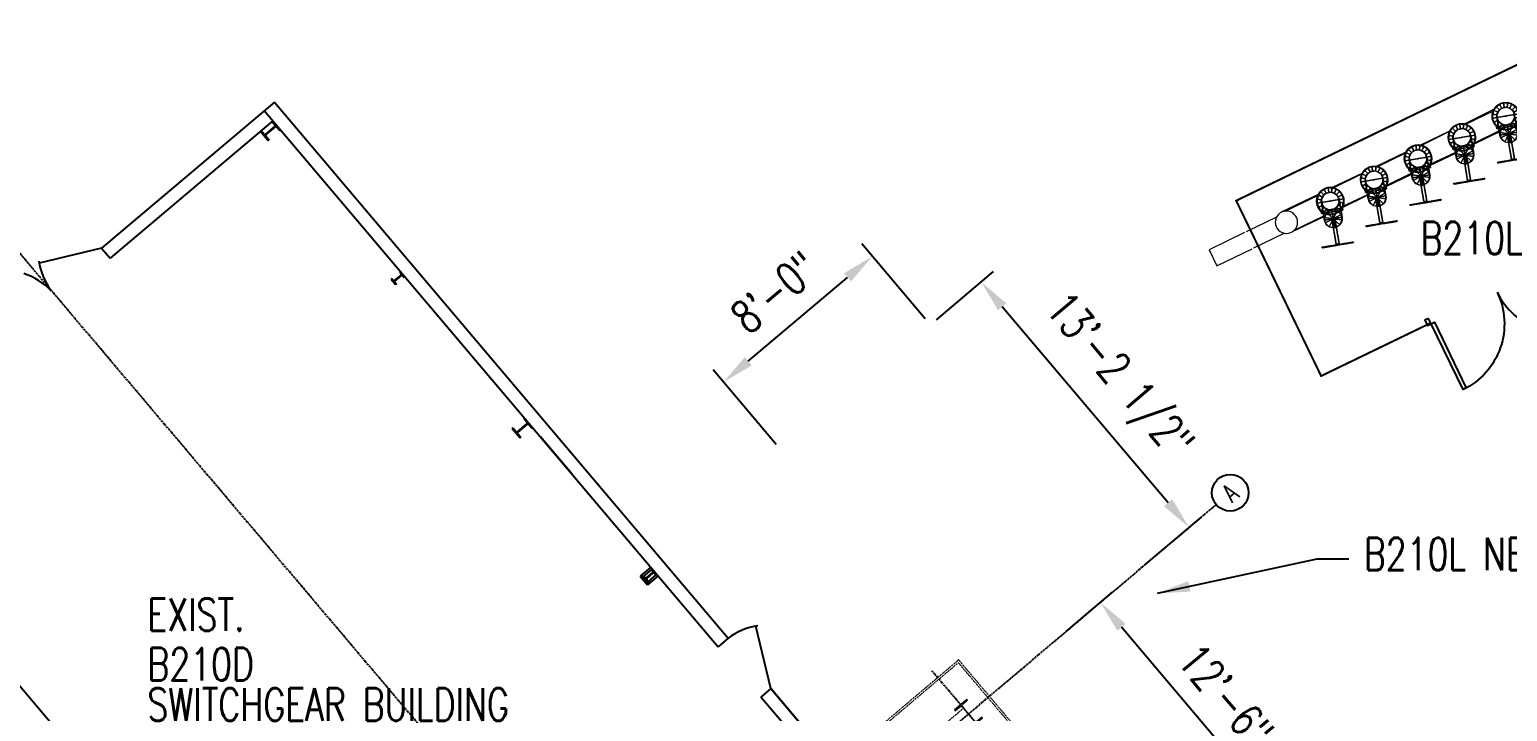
# Model space of a CAD drawing. Header units: inches. Extents: x -24529 to 23375, y -3182 to 1720.
# Drawn here: x -10253 to -9525, y 1383 to 1720 of the extents above; entities that cross this region are included whole.
import ezdxf
from ezdxf.enums import TextEntityAlignment as Align

# ---------------------------------------------------------------- set-up
doc = ezdxf.new("R2010")
doc.units = ezdxf.units.IN
doc.header["$LTSCALE"] = 0.375
doc.header["$MEASUREMENT"] = 0
doc.linetypes.add('XREF-GA CONVEYOR 4A$0$CENTER', pattern=[2, 1.25, -0.25, 0.25, -0.25])
doc.linetypes.add('XREF-GA CONVEYOR 4A$0$PHANTOM2', pattern=[1.25, 0.625, -0.125, 0.125, -0.125, 0.125, -0.125])
for name, color, linetype, lineweight in [('DIM', 5, 'Continuous', 15), ('XREF-GA CONVEYOR 4A$0$A-Door', 1, 'Continuous', 25), ('XREF-GA CONVEYOR 4A$0$AS_0', 7, 'Continuous', 13), ('XREF-GA CONVEYOR 4A$0$Mech_Existstl', 3, 'Continuous', 13), ('XREF-GA CONVEYOR 4A$0$Mech_Newbldg', 1, 'Continuous', 53), ('XREF-GA CONVEYOR 4A$0$STL-EXIST', 32, 'XREF-GA CONVEYOR 4A$0$PHANTOM2', 15), ('XREF-GA CONVEYOR 4A$0$WALL-EXIST', 5, 'XREF-GA CONVEYOR 4A$0$PHANTOM2', 0)]:
    doc.layers.add(name, color=color, linetype=linetype, lineweight=lineweight)
for name, color, linetype in [('XREF-GA CONVEYOR 4A$0$BLDG210D', 30, 'Continuous'), ('XREF-GA CONVEYOR 4A$0$CENTER', 3, 'XREF-GA CONVEYOR 4A$0$CENTER'), ('XREF-GA CONVEYOR 4A$0$TXT', 3, 'Continuous')]:
    doc.layers.add(name, color=color, linetype=linetype)
doc.styles.add('Romans Narrow', font='ROMANS.SHX', dxfattribs={"width": 0.8, "height": 12})
doc.styles.add('SIMPLEX', font='SIMPLEX.shx', dxfattribs={"width": 0.75})
doc.styles.add('XREF-GA CONVEYOR 4A$0$SIMPLEX', font='simplex.shx', dxfattribs={"width": 0.75})
doc.dimstyles.new('Linear Arch', dxfattribs={"dimscale": 0, "dimtxt": 12, "dimasz": 0.125, "dimexe": 0.0625, "dimexo": 0.03125, "dimgap": 0.0625, "dimtad": 1, "dimdec": 4, "dimzin": 7, "dimdsep": 46, "dimlunit": 4, "dimtxsty": 'Romans Narrow', "dimcen": 0, "dimclrd": 256, "dimclre": 256, "dimadec": 0, "dimazin": 0, "dimtfac": 1, "dimtdec": 4, "dimtmove": 0, "dimatfit": 3, "dimfxl": 0.03125, "dimfrac": 2, "dimtolj": 1, "dimtzin": 4, "dimlwd": -1, "dimlwe": -1, "dimarcsym": 0})

# ---------------------------------------------------------------- blocks, each defined once
blk = doc.blocks.new('*D23')
at = {"transparency": 16777216}
for p, q in [((-9742.62, 1422.93), (-9719.67, 1442.34)), ((-9639.23, 1334.87), (-9715.45, 1424.96)), ((-9657.86, 1298.15), (-9622.79, 1327.82))]:
    blk.add_line(p, q, dxfattribs=at)
for points in [[(-9713.41, 1426.68), (-9717.48, 1423.24), (-9725.78, 1437.17)], [(-9637.2, 1336.59), (-9641.27, 1333.15), (-9628.9, 1322.66)]]:
    blk.add_solid(points, dxfattribs=at)
at = {"layer": 'DEFPOINTS', "color": 0, "transparency": 16777216}
for p in [(-9725.78, 1437.17), (-9745.67, 1420.34), (-9660.92, 1295.57)]:
    blk.add_point(p, dxfattribs=at)
at = {"color": 0, "transparency": 16777216, "insert": (-9663.96, 1391.23), "char_height": 16, "attachment_point": 5, "rotation": 310.23144, "style": 'SIMPLEX'}
blk.add_mtext('\\A1;12\'-6"', dxfattribs=at)
blk = doc.blocks.new('XREF-GA CONVEYOR 4A$0$bal1')
blk.add_circle((0, 0), 0.188)
at = {"style": 'XREF-GA CONVEYOR 4A$0$SIMPLEX', "width": 0.75}
blk.add_attdef('ITEM', text='', height=0.188, dxfattribs=at).set_placement((0, 0), align=Align.MIDDLE)
blk = doc.blocks.new('XREF-GA CONVEYOR 4A$0$Pipe5813')
at = {"layer": 'XREF-GA CONVEYOR 4A$0$AS_0', "color": 7, "linetype": 'Continuous', "lineweight": 0}
blk.add_line((2183.11, -578.33, 18), (2183.11, -578.33, 29.13), dxfattribs=at)
at = {"layer": 'XREF-GA CONVEYOR 4A$0$AS_0', "color": 7, "linetype": 'Continuous'}
blk.add_line((2183.11, -578.33, 18), (2183.11, -578.33, 29.13), dxfattribs=at)
at = {"layer": 'XREF-GA CONVEYOR 4A$0$AS_0', "color": 7, "linetype": 'Continuous', "lineweight": 0}
blk.add_circle((2183.11, -578.33, 18), 4.41, dxfattribs=at)
blk = doc.blocks.new('XREF-GA CONVEYOR 4A$0$Fitting37_860')
at = {"color": 9, "linetype": 'Continuous', "lineweight": 0}
for p, q in [((-6.15, -0.4), (-5.35, 0.4)), ((-6.15, 0.4), (-5.35, -0.4))]:
    blk.add_line(p, q, dxfattribs=at)
at = {"color": 1, "linetype": 'Continuous', "lineweight": 0}
blk.add_circle((0, 0, 21.81), 8, dxfattribs=at)
at = {"color": 1, "linetype": 'Continuous', "lineweight": 0, "extrusion": (0, 0, -1)}
blk.add_circle((0, 0, -22.06), 7.75, dxfattribs=at)
at = {"color": 9, "linetype": 'Continuous', "lineweight": 0, "extrusion": (1, -6.12323e-17, 3.7494e-33)}
blk.add_circle((0, 0, -5.75), 6.75, dxfattribs=at)
at = {"color": 9, "linetype": 'Continuous', "lineweight": 0}
for centre, radius in [((0, 0), 0.4), ((0, 0, 13.23), 0.25)]:
    blk.add_circle(centre, radius, dxfattribs=at)
at = {"color": 9, "linetype": 'Continuous', "lineweight": 0, "extrusion": (-1, 0, 6.12323e-17)}
for centre, radius in [((0, 8.82, -1), 4.41), ((0, 0, -5.75), 6.75)]:
    blk.add_circle(centre, radius, dxfattribs=at)
at = {"color": 9, "linetype": 'Continuous', "lineweight": 0, "extrusion": (-1, 6.12323e-17, 0)}
blk.add_circle((0, 0, -4.62), 4.41, dxfattribs=at)
at = {"color": 1, "linetype": 'Continuous', "lineweight": 0}
for points in [[(-5.57, 5.39, 21.93), (-5.39, 5.57, 21.93), (5.57, -5.39, 21.93), (5.39, -5.57, 21.93)], [(-5.57, -5.39, 21.93), (5.39, 5.57, 21.93), (5.57, 5.39, 21.93), (-5.39, -5.57, 21.93)]]:
    blk.add_3dface(points, dxfattribs=at)
at = {"color": 9, "linetype": 'Continuous', "lineweight": 0}
for points in [[(-1.2, -5.29, 4.41), (-1.2, 5.29, 4.41), (1.2, 5.29, 4.41), (1.2, -5.29, 4.41)], [(-1.2, -5.29, 5.41), (-1.2, 5.29, 5.41), (1.2, 5.29, 5.41), (1.2, -5.29, 5.41)], [(-1.2, -5.29, 4.41), (-1.2, 5.29, 4.41), (-1.2, 5.29, 5.41), (-1.2, -5.29, 5.41)], [(-1.2, 5.29, 4.41), (1.2, 5.29, 4.41), (1.2, 5.29, 5.41), (-1.2, 5.29, 5.41)], [(-1, -4.41), (-1, 4.41), (-1, 4.41, 8.82), (-1, -4.41, 8.82)], [(-1, 4.41), (1, 4.41), (1, 4.41, 8.82), (-1, 4.41, 8.82)], [(-0.75, -0.75, 21.39), (-0.75, 0.75, 21.39), (0.75, 0.75, 21.39), (0.75, -0.75, 21.39)], [(0.75, 0.75, 8.82), (0.75, 0.75, 21.39), (-0.75, 0.75, 21.39), (-0.75, 0.75, 8.82)], [(1, 4.41), (1, -4.41), (1, -4.41, 8.82), (1, 4.41, 8.82)], [(1.2, 5.29, 4.41), (1.2, -5.29, 4.41), (1.2, -5.29, 5.41), (1.2, 5.29, 5.41)], [(-1.2, -5.29, 4.41), (-1.2, -5.29, 5.41), (1.2, -5.29, 5.41), (1.2, -5.29, 4.41)], [(-1, -4.41), (-1, -4.41, 8.82), (1, -4.41, 8.82), (1, -4.41)], [(-0.75, -0.75, 8.82), (-0.75, -0.75, 21.39), (0.75, -0.75, 21.39), (0.75, -0.75, 8.82)]]:
    blk.add_3dface(points, dxfattribs=at)
at = {"color": 1, "linetype": 'Continuous', "lineweight": 0}
mesh = blk.add_polymesh((2, 10), dxfattribs=dict(at, n_close=True))
for k, corner in enumerate([(7.75, 0, 22.06), (6.27, 4.56, 22.06), (2.39, 7.37, 22.06), (-2.39, 7.37, 22.06), (-6.27, 4.56, 22.06), (-7.75, 0, 22.06), (-6.27, -4.56, 22.06), (-2.39, -7.37, 22.06), (2.39, -7.37, 22.06), (6.27, -4.56, 22.06), (8, 0, 22.06), (6.47, 4.7, 22.06), (2.47, 7.61, 22.06), (-2.47, 7.61, 22.06), (-6.47, 4.7, 22.06), (-8, 0, 22.06), (-6.47, -4.7, 22.06), (-2.47, -7.61, 22.06), (2.47, -7.61, 22.06), (6.47, -4.7, 22.06)]):
    mesh.set_mesh_vertex(divmod(k, 10), corner)
mesh = blk.add_polymesh((2, 10), dxfattribs=dict(at, n_close=True))
for k, corner in enumerate([(8, 0, 21.81), (6.47, 4.7, 21.81), (2.47, 7.61, 21.81), (-2.47, 7.61, 21.81), (-6.47, 4.7, 21.81), (-8, 0, 21.81), (-6.47, -4.7, 21.81), (-2.47, -7.61, 21.81), (2.47, -7.61, 21.81), (6.47, -4.7, 21.81), (7.75, 0, 21.81), (6.27, 4.56, 21.81), (2.39, 7.37, 21.81), (-2.39, 7.37, 21.81), (-6.27, 4.56, 21.81), (-7.75, 0, 21.81), (-6.27, -4.56, 21.81), (-2.39, -7.37, 21.81), (2.39, -7.37, 21.81), (6.27, -4.56, 21.81)]):
    mesh.set_mesh_vertex(divmod(k, 10), corner)
at = {"color": 9, "linetype": 'Continuous', "lineweight": 0}
mesh = blk.add_polymesh((2, 10), dxfattribs=dict(at, n_close=True))
for k, corner in enumerate([(-5.75, -6.75), (-5.75, -5.46, 3.97), (-5.75, -2.09, 6.42), (-5.75, 2.09, 6.42), (-5.75, 5.46, 3.97), (-5.75, 6.75), (-5.75, 5.46, -3.97), (-5.75, 2.09, -6.42), (-5.75, -2.09, -6.42), (-5.75, -5.46, -3.97), (-5.75, -4.41), (-5.75, -3.57, 2.59), (-5.75, -1.36, 4.2), (-5.75, 1.36, 4.2), (-5.75, 3.57, 2.59), (-5.75, 4.41), (-5.75, 3.57, -2.59), (-5.75, 1.36, -4.2), (-5.75, -1.36, -4.2), (-5.75, -3.57, -2.59)]):
    mesh.set_mesh_vertex(divmod(k, 10), corner)
mesh = blk.add_polymesh((2, 10), dxfattribs=dict(at, n_close=True))
for k, corner in enumerate([(-4.62, 4.41), (-4.62, 3.57, 2.59), (-4.62, 1.36, 4.2), (-4.62, -1.36, 4.2), (-4.62, -3.57, 2.59), (-4.62, -4.41), (-4.62, -3.57, -2.59), (-4.62, -1.36, -4.2), (-4.62, 1.36, -4.2), (-4.62, 3.57, -2.59), (-4.62, 6.75), (-4.62, 5.46, 3.97), (-4.62, 2.09, 6.42), (-4.62, -2.09, 6.42), (-4.62, -5.46, 3.97), (-4.62, -6.75), (-4.62, -5.46, -3.97), (-4.62, -2.09, -6.42), (-4.62, 2.09, -6.42), (-4.62, 5.46, -3.97)]):
    mesh.set_mesh_vertex(divmod(k, 10), corner)
mesh = blk.add_polymesh((2, 10), dxfattribs=dict(at, n_close=True))
for k, corner in enumerate([(-1, 0, 13.23), (-1, 2.59, 12.39), (-1, 4.2, 10.19), (-1, 4.2, 7.46), (-1, 2.59, 5.25), (-1, 0, 4.41), (-1, -2.59, 5.25), (-1, -4.2, 7.46), (-1, -4.2, 10.19), (-1, -2.59, 12.39), (-1, 0, 8.82), (-1, 0, 8.82), (-1, 0, 8.82), (-1, 0, 8.82), (-1, 0, 8.82), (-1, 0, 8.82), (-1, 0, 8.82), (-1, 0, 8.82), (-1, 0, 8.82), (-1, 0, 8.82)]):
    mesh.set_mesh_vertex(divmod(k, 10), corner)
mesh = blk.add_polymesh((2, 10), dxfattribs=dict(at, n_close=True))
for k, corner in enumerate([(1, 0, 8.82), (1, 0, 8.82), (1, 0, 8.82), (1, 0, 8.82), (1, 0, 8.82), (1, 0, 8.82), (1, 0, 8.82), (1, 0, 8.82), (1, 0, 8.82), (1, 0, 8.82), (1, 0, 4.41), (1, 2.59, 5.25), (1, 4.2, 7.46), (1, 4.2, 10.19), (1, 2.59, 12.39), (1, 0, 13.23), (1, -2.59, 12.39), (1, -4.2, 10.19), (1, -4.2, 7.46), (1, -2.59, 5.25)]):
    mesh.set_mesh_vertex(divmod(k, 10), corner)
mesh = blk.add_polymesh((2, 10), dxfattribs=dict(at, n_close=True))
for k, corner in enumerate([(4.62, 0, 4.41), (4.62, 2.59, 3.57), (4.62, 4.2, 1.36), (4.62, 4.2, -1.36), (4.62, 2.59, -3.57), (4.62, 0, -4.41), (4.62, -2.59, -3.57), (4.62, -4.2, -1.36), (4.62, -4.2, 1.36), (4.62, -2.59, 3.57), (4.62, 0, 6.75), (4.62, 3.97, 5.46), (4.62, 6.42, 2.09), (4.62, 6.42, -2.09), (4.62, 3.97, -5.46), (4.62, 0, -6.75), (4.62, -3.97, -5.46), (4.62, -6.42, -2.09), (4.62, -6.42, 2.09), (4.62, -3.97, 5.46)]):
    mesh.set_mesh_vertex(divmod(k, 10), corner)
mesh = blk.add_polymesh((2, 10), dxfattribs=dict(at, n_close=True))
for k, corner in enumerate([(5.75, 0, -6.75), (5.75, 3.97, -5.46), (5.75, 6.42, -2.09), (5.75, 6.42, 2.09), (5.75, 3.97, 5.46), (5.75, 0, 6.75), (5.75, -3.97, 5.46), (5.75, -6.42, 2.09), (5.75, -6.42, -2.09), (5.75, -3.97, -5.46), (5.75, 0, -4.41), (5.75, 2.59, -3.57), (5.75, 4.2, -1.36), (5.75, 4.2, 1.36), (5.75, 2.59, 3.57), (5.75, 0, 4.41), (5.75, -2.59, 3.57), (5.75, -4.2, 1.36), (5.75, -4.2, -1.36), (5.75, -2.59, -3.57)]):
    mesh.set_mesh_vertex(divmod(k, 10), corner)
blk = doc.blocks.new('XREF-GA CONVEYOR 4A$0$Pipe5826')
at = {"layer": 'XREF-GA CONVEYOR 4A$0$AS_0', "color": 7, "linetype": 'Continuous', "lineweight": 0}
blk.add_line((2189.82, -601.37, 18), (2189.82, -601.37, 29.63), dxfattribs=at)
at = {"layer": 'XREF-GA CONVEYOR 4A$0$AS_0', "color": 7, "linetype": 'Continuous'}
blk.add_line((2189.82, -601.37, 18), (2189.82, -601.37, 29.63), dxfattribs=at)
at = {"layer": 'XREF-GA CONVEYOR 4A$0$AS_0', "color": 7, "linetype": 'Continuous', "lineweight": 0}
blk.add_circle((2189.82, -601.37, 18), 4.41, dxfattribs=at)
blk = doc.blocks.new('XREF-GA CONVEYOR 4A$0$Pipe5828')
at = {"layer": 'XREF-GA CONVEYOR 4A$0$AS_0', "color": 7, "linetype": 'Continuous', "lineweight": 0}
blk.add_line((2196.53, -624.41, 18), (2196.53, -624.41, 29.63), dxfattribs=at)
at = {"layer": 'XREF-GA CONVEYOR 4A$0$AS_0', "color": 7, "linetype": 'Continuous'}
blk.add_line((2196.53, -624.41, 18), (2196.53, -624.41, 29.63), dxfattribs=at)
at = {"layer": 'XREF-GA CONVEYOR 4A$0$AS_0', "color": 7, "linetype": 'Continuous', "lineweight": 0}
blk.add_circle((2196.53, -624.41, 18), 4.41, dxfattribs=at)
blk = doc.blocks.new('XREF-GA CONVEYOR 4A$0$Pipe5830')
at = {"layer": 'XREF-GA CONVEYOR 4A$0$AS_0', "color": 7, "linetype": 'Continuous', "lineweight": 0}
blk.add_line((2203.24, -647.46, 18), (2203.24, -647.46, 29.63), dxfattribs=at)
at = {"layer": 'XREF-GA CONVEYOR 4A$0$AS_0', "color": 7, "linetype": 'Continuous'}
blk.add_line((2203.24, -647.46, 18), (2203.24, -647.46, 29.63), dxfattribs=at)
at = {"layer": 'XREF-GA CONVEYOR 4A$0$AS_0', "color": 7, "linetype": 'Continuous', "lineweight": 0}
blk.add_circle((2203.24, -647.46, 18), 4.41, dxfattribs=at)
blk = doc.blocks.new('XREF-GA CONVEYOR 4A$0$Pipe5832')
at = {"layer": 'XREF-GA CONVEYOR 4A$0$AS_0', "color": 7, "linetype": 'Continuous', "lineweight": 0}
blk.add_line((2209.95, -670.5, 18), (2209.95, -670.5, 29.63), dxfattribs=at)
at = {"layer": 'XREF-GA CONVEYOR 4A$0$AS_0', "color": 7, "linetype": 'Continuous'}
blk.add_line((2209.95, -670.5, 18), (2209.95, -670.5, 29.63), dxfattribs=at)
at = {"layer": 'XREF-GA CONVEYOR 4A$0$AS_0', "color": 7, "linetype": 'Continuous', "lineweight": 0}
blk.add_circle((2209.95, -670.5, 18), 4.41, dxfattribs=at)
blk = doc.blocks.new('XREF-GA CONVEYOR 4A$0$Pipe5837')
at = {"layer": 'XREF-GA CONVEYOR 4A$0$AS_0', "color": 7, "linetype": 'Continuous', "lineweight": 0}
blk.add_line((2176.4, -555.28, 18), (2176.4, -555.28, -30), dxfattribs=at)
at = {"layer": 'XREF-GA CONVEYOR 4A$0$AS_0', "color": 7, "linetype": 'Continuous'}
blk.add_line((2176.4, -555.28, 18), (2176.4, -555.28, -30), dxfattribs=at)
at = {"layer": 'XREF-GA CONVEYOR 4A$0$AS_0', "color": 7, "linetype": 'Continuous', "lineweight": 0, "extrusion": (0, 0, -1)}
blk.add_circle((-2176.4, -555.28, -18), 5.51, dxfattribs=at)
blk = doc.blocks.new('XREF-GA CONVEYOR 4A', base_point=(3020.5, 1779.61))
at = {"layer": 'XREF-GA CONVEYOR 4A$0$A-Door', "linetype": 'Continuous', "lineweight": 25}
for points in [[(3310.48, 2224.71), (3308.68, 2223.84), (3309.99, 2221.14), (3311.79, 2222.01)], [(3311.79, 2222.01), (3313.36, 2222.78), (3329.05, 2190.37), (3327.48, 2189.61)]]:
    blk.add_lwpolyline(points, close=True, dxfattribs=at)
at = {"layer": 'XREF-GA CONVEYOR 4A$0$A-Door', "linetype": 'Continuous', "lineweight": 25, "extrusion": (0, 0, -1)}
blk.add_arc((-3311.79, 2222.01), 36, 154.16652, 244.16652, dxfattribs=at)
at = {"layer": 'XREF-GA CONVEYOR 4A$0$A-Door', "linetype": 'Continuous', "lineweight": 25}
blk.add_arc((3376.59, 2253.39), 36, 205.83348, 295.83348, dxfattribs=at)
at = {"layer": 'XREF-GA CONVEYOR 4A$0$AS_0', "color": 7, "linetype": 'Continuous', "flags": 128}
for points in [[(3342.74, 2327.75), (3328.06, 2320.4)], [(3342.54, 2326.97), (3328.58, 2320.27)], [(3321.11, 2317.19), (3306.49, 2310.09)], [(3320.71, 2316.73), (3307.01, 2309.95)], [(3332.76, 2310.57), (3345.48, 2316.76)], [(3345.29, 2317.09), (3332.9, 2311.09)], [(3299.55, 2306.87), (3284.61, 2299.58)], [(3299.09, 2306.15), (3285.39, 2299.37)], [(3311.14, 2300), (3323.86, 2306.19)], [(3323.66, 2306.51), (3311.34, 2300.78)], [(3277.91, 2296.29), (3263.04, 2289.27)], [(3277.52, 2295.84), (3263.82, 2289.07)], [(3289.57, 2289.69), (3301.96, 2295.68)], [(3302.09, 2296.2), (3289.7, 2290.21)], [(3256.36, 2285.97), (3237.95, 2277.09), (3237.99, 2277.01)], [(3239.81, 2277.56), (3255.9, 2285.26)], [(3267.69, 2279.18), (3280.4, 2285.37)], [(3280.47, 2285.63), (3268.15, 2279.89)], [(3243.47, 2267.45), (3258.77, 2274.8)], [(3244.59, 2268.42), (3258.9, 2275.32)]]:
    blk.add_lwpolyline(points, dxfattribs=at)
at = {"layer": 'XREF-GA CONVEYOR 4A$0$AS_0', "color": 3, "linetype": 'Continuous', "lineweight": 0, "flags": 128}
for points in [[(3235.6, 2274.62), (3220.66, 2267.41)], [(3219.77, 2266.98), (3202.42, 2258.56)], [(3224.5, 2259.43), (3239.42, 2266.7)], [(3202.42, 2258.56), (3206.24, 2250.63), (3223.61, 2259.01)]]:
    blk.add_lwpolyline(points, dxfattribs=at)
at = {"layer": 'XREF-GA CONVEYOR 4A$0$BLDG210D'}
for p, q in [((2742.12, 2331.28), (2657.02, 2259.29)), ((2742.12, 2331.28), (2965.6, 2067.12)), ((2741.35, 2322.12), (2661.22, 2254.32)), ((2737.16, 2327.08), (2960.64, 2062.92)), ((2740.97, 2321.8), (2741.35, 2322.12)), ((2740.97, 2321.8), (2742.55, 2319.93)), ((2735.25, 2316.95), (2735.63, 2317.28)), ((2735.25, 2316.95), (2739.12, 2312.37)), ((2735.63, 2317.28), (2737.21, 2315.41)), ((2737.77, 2315.36), (2742.5, 2319.37)), ((2737.93, 2314.56), (2739.5, 2312.7)), ((2737.97, 2315.13), (2742.71, 2319.13)), ((2743.27, 2319.08), (2744.85, 2317.22)), ((2744.85, 2317.22), (2745.23, 2317.54)), ((2739.12, 2312.37), (2739.5, 2312.7)), ((2657.02, 2259.29), (2626.33, 2251.99)), ((2657.02, 2259.29), (2661.22, 2254.32)), ((2799.97, 2244.32), (2799.59, 2244)), ((2799.59, 2244), (2801.85, 2241.33)), ((2799.97, 2244.32), (2800.74, 2243.41)), ((2801.3, 2243.37), (2804.51, 2246.08)), ((2801.46, 2242.56), (2802.23, 2241.65)), ((2801.5, 2243.13), (2804.71, 2245.84)), ((2802.23, 2241.65), (2801.85, 2241.33)), ((2804.17, 2247.88), (2803.78, 2247.55)), ((2803.78, 2247.55), (2804.56, 2246.64)), ((2805.27, 2245.79), (2806.04, 2244.88)), ((2806.43, 2245.2), (2806.04, 2244.88)), ((2632.29, 2238.37), (2632.22, 2238.31)), ((2859.26, 2170.37), (2859.64, 2170.7)), ((2859.26, 2170.37), (2863.13, 2165.79)), ((2859.64, 2170.7), (2861.22, 2168.83)), ((2861.78, 2168.78), (2866.51, 2172.79)), ((2861.98, 2168.55), (2866.71, 2172.55)), ((2864.98, 2175.22), (2865.36, 2175.54)), ((2864.98, 2175.22), (2866.56, 2173.35)), ((2867.28, 2172.5), (2868.86, 2170.64)), ((2868.86, 2170.64), (2869.24, 2170.96)), ((2861.93, 2167.98), (2863.51, 2166.12)), ((2863.13, 2165.79), (2863.51, 2166.12)), ((2888.6, 2148.07), (2873.1, 2166.39)), ((2527.21, 2149.47), (2748.51, 1887.88)), ((2927.53, 2102.06), (2922.28, 2097.62)), ((2922.28, 2097.62), (2925.83, 2093.42)), ((2922.95, 2098.18), (2926.5, 2093.99)), ((2927.79, 2100.97), (2923.59, 2097.42)), ((2923.98, 2097.74), (2924.75, 2096.83)), ((2925.31, 2096.79), (2928.52, 2099.5)), ((2925.46, 2095.98), (2926.24, 2095.07)), ((2925.51, 2096.55), (2928.72, 2099.26)), ((2931.08, 2097.86), (2925.83, 2093.42)), ((2930.05, 2098.3), (2925.85, 2094.75)), ((2928.17, 2101.3), (2927.79, 2100.97)), ((2927.79, 2100.97), (2928.56, 2100.06)), ((2929.28, 2099.21), (2930.05, 2098.3)), ((2930.43, 2098.62), (2930.05, 2098.3)), ((2930.43, 2098.62), (2930.05, 2098.3)), ((2926.24, 2095.07), (2925.85, 2094.75)), ((2965.6, 2067.12), (2960.64, 2062.92)), ((2986.58, 2042.32), (2979.22, 2073.09)), ((2986.58, 2042.32), (2981.62, 2038.12)), ((2997.44, 2019.42), (2981.62, 2038.12)), ((2986.58, 2042.32), (3002.41, 2023.61)), ((3002.41, 2023.61), (2986.58, 2042.32))]:
    blk.add_line(p, q, dxfattribs=at)
for centre, radius, start, end in [((2737.51, 2315.67), 0.4, 220.23144, 310.23144), ((2738.23, 2314.82), 0.4, 130.23144, 220.23144), ((2742.25, 2319.67), 0.4, 310.23144, 40.23144), ((2742.96, 2318.83), 0.4, 40.23144, 130.23144), ((2657.82, 2257.67), 32, 188.44066, 217.09651), ((2608.96, 2216.33), 32, 43.36637, 72.02223), ((2801.04, 2243.67), 0.4, 220.23144, 310.23144), ((2801.76, 2242.82), 0.4, 130.23144, 220.23144), ((2804.25, 2246.38), 0.4, 310.23144, 40.23144), ((2804.97, 2245.53), 0.4, 40.23144, 130.23144), ((2861.52, 2169.09), 0.4, 220.23144, 310.23144), ((2866.25, 2173.09), 0.4, 310.23144, 40.23144), ((2866.97, 2172.24), 0.4, 40.23144, 130.23144), ((2862.24, 2168.24), 0.4, 130.23144, 220.23144), ((2925.05, 2097.09), 0.4, 220.23144, 310.23144), ((2925.77, 2096.24), 0.4, 130.23144, 220.23144), ((2928.26, 2099.8), 0.4, 310.23144, 40.23144), ((2928.98, 2098.95), 0.4, 40.23144, 130.23144), ((2984.9, 2041.59), 32, 98.44066, 127.09651)]:
    blk.add_arc(centre, radius, start, end, dxfattribs=at)
at = {"layer": 'XREF-GA CONVEYOR 4A$0$CENTER'}
for p, q in [((3212.59, 1552.56), (2600.59, 2275.96)), ((3205.94, 2132.97), (2700.65, 1705.5)), ((3372.91, 1688.19), (3066.02, 2050.95))]:
    blk.add_line(p, q, dxfattribs=at)
at = {"layer": 'XREF-GA CONVEYOR 4A$0$Mech_Existstl'}
blk.add_lwpolyline([(3090.85, 2027.79), (3090.53, 2028.18), (3088.15, 2026.17, -0.414214), (3087.1, 2026.25), (3081.01, 2033.46, -0.414214), (3081.09, 2034.5), (3083.47, 2036.52), (3083.14, 2036.91), (3077.03, 2031.73), (3077.36, 2031.34), (3079.74, 2033.36, -0.414214), (3080.78, 2033.27), (3086.88, 2026.06, -0.414214), (3086.79, 2025.02), (3084.41, 2023.01), (3084.74, 2022.62)], format="xyb", close=True, dxfattribs=at)
at = {"layer": 'XREF-GA CONVEYOR 4A$0$Mech_Newbldg', "const_width": 1}
blk.add_lwpolyline([(3311.57, 2222.46), (3257.57, 2196.32), (3215.74, 2282.72), (3388.55, 2366.39), (3430.38, 2279.98), (3376.38, 2253.84)], dxfattribs=at)
at = {"layer": 'XREF-GA CONVEYOR 4A$0$STL-EXIST'}
blk.add_line((3081.41, 2032.53), (2921.35, 1897.11), dxfattribs=at)
at = {"layer": 'XREF-GA CONVEYOR 4A$0$WALL-EXIST'}
for p, q in [((3079.07, 2056.42), (2720.55, 1753.11)), ((3078.95, 2055.01), (2722.1, 1753.11)), ((3325.03, 1764.14), (3078.95, 2055.01)), ((3326.44, 1764.02), (3079.07, 2056.42))]:
    blk.add_line(p, q, dxfattribs=at)
at = {"layer": 'XREF-GA CONVEYOR 4A$0$AS_0', "color": 7, "linetype": 'Continuous', "rotation": 99.60203760072453}
for name in ['XREF-GA CONVEYOR 4A$0$Pipe5832', 'XREF-GA CONVEYOR 4A$0$Pipe5830', 'XREF-GA CONVEYOR 4A$0$Pipe5828', 'XREF-GA CONVEYOR 4A$0$Pipe5826', 'XREF-GA CONVEYOR 4A$0$Pipe5813', 'XREF-GA CONVEYOR 4A$0$Pipe5837']:
    blk.add_blockref(name, (3056, 33.55), dxfattribs=at)
at = {"layer": 'XREF-GA CONVEYOR 4A$0$AS_0', "color": 9, "linetype": 'Continuous', "extrusion": (0.166804, -0.98599, -3.70074e-17), "rotation": 270}
for p in [(3689.28, 35.88, -1733.27), (3666.24, 35.88, -1726.56), (3643.19, 35.88, -1719.85), (3620.15, 35.88, -1713.15), (3597.11, 35.88, -1706.44)]:
    blk.add_blockref('XREF-GA CONVEYOR 4A$0$Fitting37_860', p, dxfattribs=at)
at = {"layer": 'XREF-GA CONVEYOR 4A$0$TXT', "xscale": 48.00000000000001, "yscale": 48.00000000000001, "zscale": 48.00000000000001, "rotation": 40.23144086554297}
blk.add_blockref('XREF-GA CONVEYOR 4A$0$bal1', (3212.81, 2138.78), dxfattribs=at).add_auto_attribs({'ITEM': 'A'})
at = {"layer": 'XREF-GA CONVEYOR 4A$0$TXT', "style": 'XREF-GA CONVEYOR 4A$0$SIMPLEX', "width": 0.75}
for s, p in [('B210L', (3306.5, 2256.31)), ('EXIST.', (2679.63, 2070.74)), ('B210D', (2679.63, 2046.31)), ('SWITCHGEAR BUILDING', (2679.63, 2026.42))]:
    blk.add_text(s, height=16, dxfattribs=at).set_placement(p)
blk = doc.blocks.new('*D40')
at = {"transparency": 16777216}
for p, q in [((-9806.46, 1576.53), (-9778.39, 1600.28)), ((-9692.46, 1486.32), (-9774.16, 1582.9)), ((-9704.09, 1455.52), (-9676.02, 1479.27))]:
    blk.add_line(p, q, dxfattribs=at)
for points in [[(-9772.13, 1584.62), (-9776.2, 1581.17), (-9784.5, 1595.11)], [(-9690.42, 1488.04), (-9694.49, 1484.6), (-9682.12, 1474.11)]]:
    blk.add_solid(points, dxfattribs=at)
at = {"layer": 'DEFPOINTS', "color": 0, "transparency": 16777216}
for p in [(-9784.5, 1595.11), (-9809.52, 1573.94), (-9707.15, 1452.94)]:
    blk.add_point(p, dxfattribs=at)
at = {"color": 0, "transparency": 16777216, "insert": (-9717.9, 1547.65), "char_height": 16, "attachment_point": 5, "rotation": 310.23144, "style": 'SIMPLEX'}
blk.add_mtext('\\A1;13\'-2 1/2"', dxfattribs=at)
blk = doc.blocks.new('*D41')
at = {"transparency": 16777216}
for p, q in [((-9812.1, 1577), (-9843.27, 1613.84)), ((-9899.18, 1556.06), (-9850.32, 1597.39)), ((-9885.39, 1514.99), (-9916.56, 1551.83))]:
    blk.add_line(p, q, dxfattribs=at)
for points in [[(-9852.04, 1599.43), (-9848.59, 1595.36), (-9838.1, 1607.73)], [(-9900.9, 1558.09), (-9897.45, 1554.02), (-9911.39, 1545.72)]]:
    blk.add_solid(points, dxfattribs=at)
at = {"layer": 'DEFPOINTS', "color": 0, "transparency": 16777216}
for p in [(-9838.1, 1607.73), (-9809.52, 1573.94), (-9882.81, 1511.94)]:
    blk.add_point(p, dxfattribs=at)
at = {"color": 0, "transparency": 16777216, "insert": (-9886.07, 1590.1), "char_height": 16, "attachment_point": 5, "rotation": 40.23144, "style": 'SIMPLEX'}
blk.add_mtext('\\A1;8\'-0"', dxfattribs=at)

msp = doc.modelspace()

# ---------------------------------------------------------------- block references
msp.add_blockref('XREF-GA CONVEYOR 4A', (-9854.18493, 1132.06285))

# ---------------------------------------------------------------- texts
at = {"layer": 'DIM', "style": 'SIMPLEX', "width": 0.75}
msp.add_text('B210L NEW VALVE HOUSE', height=16, dxfattribs=at).set_placement((-9596.09171, 1453.0248))

# ---------------------------------------------------------------- dimensions: what is measured, and where the dimension line sits
for p1, distance, picture, middle in [((-9882.80867, 1511.93807), 44.25534, '*D41', (-9886.06518, 1590.10493)), ((-9707.14681, 1452.93672), -32.77653, '*D40', (-9717.89531, 1547.64964))]:
    dim = msp.add_aligned_dim(p1=p1, p2=(-9809.51827, 1573.94224), distance=distance, dimstyle='Linear Arch', override={"dimscale": 128, "dimtxt": 0.125, "dimtxsty": 'SIMPLEX'})
    dim.commit()
    dim.dimension.update_dxf_attribs({"geometry": picture, "text_midpoint": middle})
dim = msp.add_linear_dim(base=(-9725.77962, 1437.17324), p1=(-9660.91568, 1295.56991), p2=(-9745.67478, 1420.34181), angle=130.23144087, dimstyle='Linear Arch', override={"dimscale": 128, "dimtxt": 0.125, "dimtxsty": 'SIMPLEX'})
dim.commit()
dim.dimension.update_dxf_attribs({"geometry": '*D23', "text_midpoint": (-9663.96046, 1391.23333)})

# ---------------------------------------------------------------- leaders
msp.add_leader([(-9697.63159, 1441.68951), (-9619.09015, 1458.70883), (-9603.48994, 1458.70883)], dimstyle='Linear Arch', override={"dimscale": 128})

doc.saveas('drawing.dxf')
